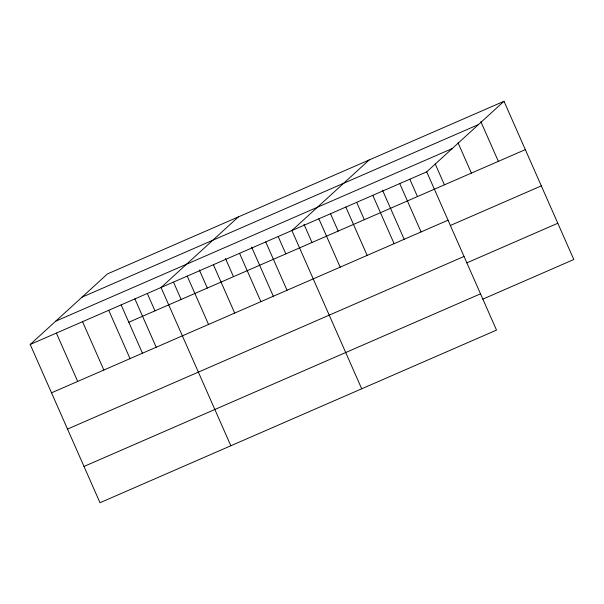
<?xml version="1.0" encoding="UTF-8"?>
<svg xmlns="http://www.w3.org/2000/svg" width="604" height="604" viewBox="0 0 604 604"><rect width="100%" height="100%" fill="white"/><g stroke="black" fill="none" stroke-linecap="round" stroke-linejoin="round"><path stroke-width="0.91" d="M504 101.276L426.718 171.846L496.518 330.101L100 502.724L30.2 344.476L107.482 273.899L504 101.276L573.8 259.524L482.8 299.146M238.331 216.934L161.049 287.504L230.849 445.76M369.187 159.969L291.906 230.539L361.698 388.787M81.978 297.191L478.504 124.567M55.704 321.185L452.222 148.561M30.2 344.476L426.718 171.846M128.803 322.242L525.321 149.618M51.521 392.811L448.04 220.188M450.32 225.503L541.32 185.889M67.52 429.082L464.038 256.458M466.801 262.876L557.802 223.254M84.001 466.454L480.52 293.831M480.844 121.646L498.36 161.359M458.074 142.884L471.399 173.091M435.295 164.114L444.431 184.832M409.859 179.305L417.47 196.572M399.757 183.586L421.079 231.928M382.513 190.185L404.325 239.637M372.796 195.326L394.118 243.669M356.722 202.438L364.333 219.705M345.828 207.066L367.149 255.401M330.554 213.831L338.164 231.098M318.867 218.799L340.188 267.142M304.001 224.363L311.996 242.491M278.21 236.617L285.828 253.884M265.737 241.932L287.051 290.275M251.657 247.149L273.469 296.602M239.562 253.325L260.883 301.668M225.488 258.542L233.484 276.67M213.393 264.718L234.714 313.061M199.32 269.935L207.315 288.063M187.225 276.111L208.546 324.454M173.529 282.189L181.147 299.456M147.361 293.582L154.971 310.849M134.881 298.897L156.202 347.24M121.185 304.975L142.62 353.567M108.712 310.29L130.034 358.633M82.544 321.683L103.858 370.026M56.368 333.076L77.69 381.418"/></g></svg>
